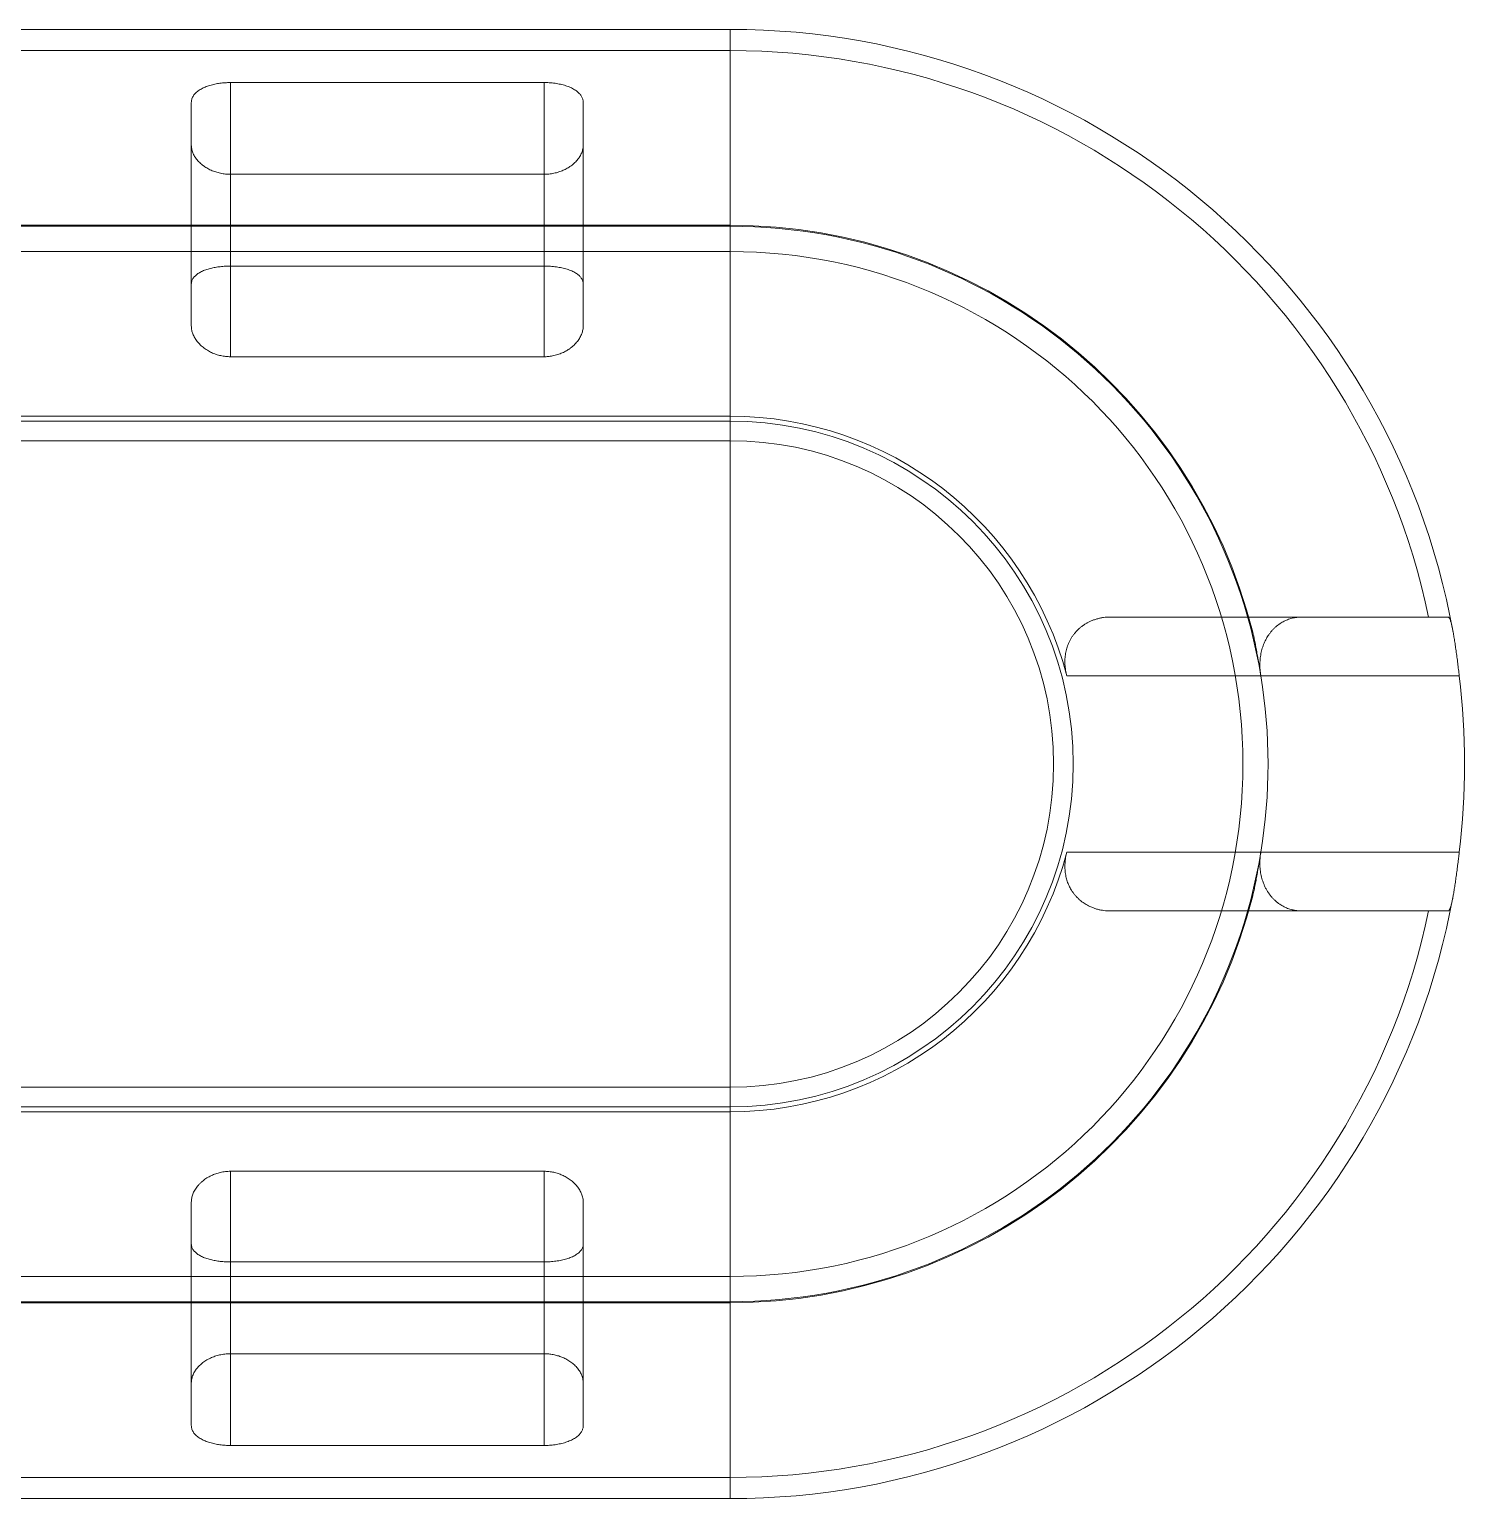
# Paper-space layout 'Presentación1' of a CAD drawing. Header units: millimetres. Extents: x 455 to 3402, y 15 to 1454.
# Drawn here: x 3241 to 3289.9, y 1404.3 to 1454.3 of the extents above; entities that cross this region are included whole.
import ezdxf

# ---------------------------------------------------------------- set-up
doc = ezdxf.new("R2010")
doc.units = ezdxf.units.MM

psp = doc.layouts.new('Presentación1')

# ---------------------------------------------------------------- linework, layer by layer
at = {"color": 7, "linetype": 'Continuous', "lineweight": 15}
for p, q in [((3264.878, 1454.274, -679.023), (3144.878, 1454.274, -679.023)), ((3264.878, 1440.941, -679.023), (3264.878, 1454.274, -679.023)), ((3264.878, 1453.553, -679.023), (3144.878, 1453.553, -679.023)), ((3264.878, 1453.553, -679.023), (3264.878, 1404.995, -679.023)), ((3247.878, 1452.464, -679.023), (3258.544, 1452.464, -679.023)), ((3247.878, 1452.464, -679.023), (3247.878, 1446.218, -679.023)), ((3258.544, 1452.464, -679.023), (3258.544, 1446.218, -679.023)), ((3246.544, 1450.337, -679.023), (3246.544, 1451.783, -679.023)), ((3246.544, 1451.783, -679.023), (3246.544, 1445.604, -679.023)), ((3259.878, 1451.783, -679.023), (3259.878, 1450.337, -679.023)), ((3259.878, 1451.783, -679.023), (3259.878, 1445.604, -679.023)), ((3246.544, 1450.337, -679.023), (3246.544, 1444.185, -679.023)), ((3259.878, 1450.337, -679.023), (3259.878, 1444.185, -679.023)), ((3258.544, 1449.343, -679.023), (3247.878, 1449.343, -679.023)), ((3247.878, 1449.343, -679.023), (3247.878, 1443.134, -679.023)), ((3258.544, 1449.343, -679.023), (3258.544, 1443.134, -679.023)), ((3264.878, 1447.607, -679.023), (3192.878, 1447.607, -679.023)), ((3264.878, 1447.574, -679.023), (3192.878, 1447.574, -679.023)), ((3264.878, 1447.574, -679.023), (3264.878, 1447.607, -679.023)), ((3264.878, 1447.607, -679.023), (3264.878, 1441.111, -679.023)), ((3264.878, 1446.714, -679.023), (3144.878, 1446.714, -679.023)), ((3264.878, 1440.941, -679.023), (3264.878, 1446.714, -679.023)), ((3247.878, 1446.218, -679.023), (3258.544, 1446.218, -679.023)), ((3246.544, 1444.185, -679.023), (3246.544, 1445.604, -679.023)), ((3259.878, 1445.604, -679.023), (3259.878, 1444.185, -679.023)), ((3258.544, 1443.134, -679.023), (3247.878, 1443.134, -679.023)), ((3264.878, 1441.111, -679.023), (3192.878, 1441.111, -679.023)), ((3264.878, 1440.941, -679.023), (3144.878, 1440.941, -679.023)), ((3264.878, 1440.274, -679.023), (3144.878, 1440.274, -679.023)), ((3264.878, 1440.274, -679.023), (3264.878, 1418.274, -679.023)), ((3282.466, 1434.274, -679.023), (3277.805, 1434.274, -679.023)), ((3277.805, 1434.274, -679.023), (3284.314, 1434.274, -679.023)), ((3282.466, 1434.274, -679.023), (3289.304, 1434.274, -679.023)), ((3284.314, 1434.274, -679.023), (3288.637, 1434.274, -679.023)), ((3276.328, 1432.274, -679.023), (3282.927, 1432.274, -679.023)), ((3282.93, 1432.274, -679.023), (3289.68, 1432.274, -679.023)), ((3276.328, 1426.274, -679.023), (3282.927, 1426.274, -679.023)), ((3282.93, 1426.274, -679.023), (3289.68, 1426.274, -679.023)), ((3277.805, 1424.274, -679.023), (3282.466, 1424.274, -679.023)), ((3277.805, 1424.274, -679.023), (3284.314, 1424.274, -679.023)), ((3282.466, 1424.274, -679.023), (3289.304, 1424.274, -679.023)), ((3288.637, 1424.274, -679.023), (3284.314, 1424.274, -679.023)), ((3264.878, 1418.274, -679.023), (3144.878, 1418.274, -679.023)), ((3264.878, 1417.607, -679.023), (3144.878, 1417.607, -679.023)), ((3264.878, 1417.607, -679.023), (3264.878, 1404.274, -679.023)), ((3264.878, 1411.834, -679.023), (3264.878, 1417.607, -679.023)), ((3264.878, 1417.437, -679.023), (3220.878, 1417.437, -679.023)), ((3264.878, 1417.437, -679.023), (3264.878, 1410.941, -679.023)), ((3258.544, 1415.413, -679.023), (3247.878, 1415.413, -679.023)), ((3247.878, 1409.205, -679.023), (3247.878, 1415.413, -679.023)), ((3258.544, 1409.205, -679.023), (3258.544, 1415.413, -679.023)), ((3246.544, 1414.363, -679.023), (3246.544, 1412.944, -679.023)), ((3246.544, 1408.21, -679.023), (3246.544, 1414.363, -679.023)), ((3259.878, 1412.944, -679.023), (3259.878, 1414.363, -679.023)), ((3259.878, 1408.21, -679.023), (3259.878, 1414.363, -679.023)), ((3246.544, 1406.765, -679.023), (3246.544, 1412.944, -679.023)), ((3259.878, 1406.765, -679.023), (3259.878, 1412.944, -679.023)), ((3247.878, 1412.33, -679.023), (3258.544, 1412.33, -679.023)), ((3247.878, 1406.084, -679.023), (3247.878, 1412.33, -679.023)), ((3258.544, 1406.084, -679.023), (3258.544, 1412.33, -679.023)), ((3264.878, 1411.834, -679.023), (3144.878, 1411.834, -679.023)), ((3264.878, 1410.974, -679.023), (3220.878, 1410.974, -679.023)), ((3264.878, 1410.941, -679.023), (3220.878, 1410.941, -679.023)), ((3264.878, 1410.941, -679.023), (3264.878, 1410.974, -679.023)), ((3258.544, 1409.205, -679.023), (3247.878, 1409.205, -679.023)), ((3246.544, 1408.21, -679.023), (3246.544, 1406.765, -679.023)), ((3259.878, 1406.765, -679.023), (3259.878, 1408.21, -679.023)), ((3247.878, 1406.084, -679.023), (3258.544, 1406.084, -679.023)), ((3264.878, 1404.995, -679.023), (3144.878, 1404.995, -679.023)), ((3144.878, 1404.274, -679.023), (3264.878, 1404.274, -679.023))]:
    psp.add_line(p, q, dxfattribs=at)
for radius, start, end in [(25, 10.3474, 90), (24.279, 11.8844, 90), (18.333, 14.1788, 90), (18.3, 9.4354, 90), (17.44, 270, 90), (11.837, 14.6815, 90), (11.667, 270, 90), (11.667, 270, 90), (11, 270, 90), (18.297, 350.5631, 9.4369), (24.983, 353.1033, 6.8967), (11.837, 270, 345.3185), (18.3, 270, 350.5646), (25, 270, 349.6529), (18.333, 270, 345.8212), (24.279, 270, 348.1156)]:
    psp.add_arc((3264.878, 1429.274, -679.023), radius, start, end, dxfattribs=at)
for points, knots in [([(3246.544, 1451.783, -679.023), (3246.545, 1451.801, -679.023), (3246.547, 1451.837, -679.023), (3246.558, 1451.89, -679.023), (3246.576, 1451.942, -679.023), (3246.602, 1451.993, -679.023), (3246.634, 1452.042, -679.023), (3246.675, 1452.09, -679.023), (3246.723, 1452.137, -679.023), (3246.778, 1452.181, -679.023), (3246.84, 1452.223, -679.023), (3246.908, 1452.262, -679.023), (3246.979, 1452.296, -679.023), (3247.054, 1452.327, -679.023), (3247.134, 1452.356, -679.023), (3247.218, 1452.381, -679.023), (3247.304, 1452.402, -679.023), (3247.389, 1452.42, -679.023), (3247.473, 1452.434, -679.023), (3247.56, 1452.446, -679.023), (3247.649, 1452.455, -679.023), (3247.731, 1452.46, -679.023), (3247.808, 1452.463, -679.023), (3247.854, 1452.464, -679.023), (3247.878, 1452.464, -679.023)], [0, 0, 0, 0, 0.050139, 0.100447, 0.150804, 0.201095, 0.251219, 0.301542, 0.352078, 0.402666, 0.453166, 0.50346, 0.549362, 0.595469, 0.641631, 0.687708, 0.733585, 0.774216, 0.81501, 0.855857, 0.896639, 0.937261, 0.968631, 1, 1, 1, 1]), ([(3258.544, 1452.464, -679.023), (3258.574, 1452.464, -679.023), (3258.633, 1452.463, -679.023), (3258.725, 1452.459, -679.023), (3258.821, 1452.451, -679.023), (3258.919, 1452.439, -679.023), (3259.015, 1452.424, -679.023), (3259.108, 1452.405, -679.023), (3259.197, 1452.383, -679.023), (3259.283, 1452.357, -679.023), (3259.365, 1452.329, -679.023), (3259.442, 1452.297, -679.023), (3259.516, 1452.261, -679.023), (3259.584, 1452.222, -679.023), (3259.646, 1452.18, -679.023), (3259.698, 1452.138, -679.023), (3259.742, 1452.096, -679.023), (3259.778, 1452.054, -679.023), (3259.809, 1452.011, -679.023), (3259.834, 1451.967, -679.023), (3259.854, 1451.922, -679.023), (3259.868, 1451.876, -679.023), (3259.876, 1451.83, -679.023), (3259.877, 1451.799, -679.023), (3259.878, 1451.783, -679.023)], [0, 0, 0, 0, 0.039668, 0.079338, 0.124959, 0.170738, 0.216523, 0.262155, 0.308744, 0.35548, 0.402229, 0.448833, 0.498675, 0.548664, 0.598669, 0.648529, 0.692404, 0.7364, 0.780445, 0.824456, 0.868345, 0.912216, 0.956126, 1, 1, 1, 1]), ([(3247.878, 1449.343, -679.023), (3247.849, 1449.344, -679.023), (3247.792, 1449.344, -679.023), (3247.707, 1449.351, -679.023), (3247.622, 1449.362, -679.023), (3247.537, 1449.378, -679.023), (3247.455, 1449.397, -679.023), (3247.374, 1449.421, -679.023), (3247.295, 1449.449, -679.023), (3247.217, 1449.481, -679.023), (3247.141, 1449.518, -679.023), (3247.069, 1449.557, -679.023), (3246.997, 1449.603, -679.023), (3246.927, 1449.653, -679.023), (3246.859, 1449.71, -679.023), (3246.798, 1449.769, -679.023), (3246.744, 1449.829, -679.023), (3246.697, 1449.89, -679.023), (3246.657, 1449.952, -679.023), (3246.623, 1450.015, -679.023), (3246.594, 1450.078, -679.023), (3246.572, 1450.142, -679.023), (3246.556, 1450.207, -679.023), (3246.546, 1450.272, -679.023), (3246.545, 1450.316, -679.023), (3246.544, 1450.337, -679.023)], [0, 0, 0, 0, 0.036433, 0.07293, 0.109368, 0.146856, 0.184458, 0.222073, 0.259581, 0.300586, 0.341696, 0.382825, 0.423854, 0.472584, 0.521436, 0.570308, 0.619064, 0.666305, 0.713665, 0.761073, 0.808449, 0.855703, 0.903789, 0.951914, 1, 1, 1, 1]), ([(3259.878, 1450.337, -679.023), (3259.877, 1450.316, -679.023), (3259.876, 1450.272, -679.023), (3259.866, 1450.207, -679.023), (3259.85, 1450.142, -679.023), (3259.827, 1450.077, -679.023), (3259.799, 1450.013, -679.023), (3259.764, 1449.949, -679.023), (3259.723, 1449.888, -679.023), (3259.676, 1449.827, -679.023), (3259.623, 1449.768, -679.023), (3259.564, 1449.711, -679.023), (3259.499, 1449.656, -679.023), (3259.433, 1449.608, -679.023), (3259.367, 1449.565, -679.023), (3259.302, 1449.528, -679.023), (3259.233, 1449.494, -679.023), (3259.161, 1449.462, -679.023), (3259.086, 1449.433, -679.023), (3259.007, 1449.408, -679.023), (3258.925, 1449.387, -679.023), (3258.84, 1449.369, -679.023), (3258.753, 1449.356, -679.023), (3258.675, 1449.348, -679.023), (3258.605, 1449.344, -679.023), (3258.565, 1449.343, -679.023), (3258.544, 1449.343, -679.023)], [0, 0, 0, 0, 0.0479619, 0.0960836, 0.1442834, 0.1924796, 0.2405925, 0.2885481, 0.3356379, 0.382934, 0.4303117, 0.4776562, 0.5248796, 0.571919, 0.6093696, 0.6469397, 0.684535, 0.7220724, 0.759493, 0.7972341, 0.835157, 0.8731254, 0.9110122, 0.9487213, 0.9743616, 1, 1, 1, 1]), ([(3246.544, 1445.604, -679.023), (3246.545, 1445.62, -679.023), (3246.546, 1445.653, -679.023), (3246.557, 1445.701, -679.023), (3246.575, 1445.748, -679.023), (3246.599, 1445.794, -679.023), (3246.631, 1445.838, -679.023), (3246.67, 1445.881, -679.023), (3246.716, 1445.923, -679.023), (3246.769, 1445.962, -679.023), (3246.829, 1445.999, -679.023), (3246.893, 1446.033, -679.023), (3246.962, 1446.064, -679.023), (3247.035, 1446.092, -679.023), (3247.112, 1446.117, -679.023), (3247.194, 1446.14, -679.023), (3247.277, 1446.159, -679.023), (3247.36, 1446.175, -679.023), (3247.444, 1446.188, -679.023), (3247.53, 1446.199, -679.023), (3247.618, 1446.208, -679.023), (3247.706, 1446.214, -679.023), (3247.792, 1446.218, -679.023), (3247.849, 1446.218, -679.023), (3247.878, 1446.218, -679.023)], [0, 0, 0, 0, 0.048858, 0.097879, 0.146948, 0.195953, 0.244797, 0.293817, 0.343038, 0.392313, 0.441505, 0.490501, 0.535709, 0.581106, 0.626559, 0.671936, 0.717125, 0.758099, 0.799232, 0.840416, 0.881541, 0.922508, 0.961254, 1, 1, 1, 1]), ([(3258.544, 1446.218, -679.023), (3258.572, 1446.218, -679.023), (3258.628, 1446.218, -679.023), (3258.717, 1446.214, -679.023), (3258.813, 1446.207, -679.023), (3258.914, 1446.197, -679.023), (3259.012, 1446.184, -679.023), (3259.107, 1446.167, -679.023), (3259.199, 1446.147, -679.023), (3259.287, 1446.124, -679.023), (3259.37, 1446.098, -679.023), (3259.449, 1446.069, -679.023), (3259.522, 1446.036, -679.023), (3259.591, 1446.001, -679.023), (3259.653, 1445.963, -679.023), (3259.705, 1445.924, -679.023), (3259.748, 1445.886, -679.023), (3259.783, 1445.848, -679.023), (3259.813, 1445.808, -679.023), (3259.837, 1445.768, -679.023), (3259.856, 1445.727, -679.023), (3259.868, 1445.686, -679.023), (3259.876, 1445.645, -679.023), (3259.877, 1445.618, -679.023), (3259.878, 1445.604, -679.023)], [0, 0, 0, 0, 0.037726, 0.07545, 0.122579, 0.16987, 0.217169, 0.264304, 0.312108, 0.360066, 0.408034, 0.455852, 0.506145, 0.556594, 0.607055, 0.657365, 0.700834, 0.744426, 0.788066, 0.831672, 0.875153, 0.916757, 0.958394, 1, 1, 1, 1]), ([(3247.878, 1443.134, -679.023), (3247.85, 1443.135, -679.023), (3247.794, 1443.136, -679.023), (3247.71, 1443.143, -679.023), (3247.627, 1443.154, -679.023), (3247.545, 1443.17, -679.023), (3247.465, 1443.19, -679.023), (3247.386, 1443.214, -679.023), (3247.308, 1443.243, -679.023), (3247.232, 1443.276, -679.023), (3247.16, 1443.313, -679.023), (3247.087, 1443.354, -679.023), (3247.015, 1443.401, -679.023), (3246.945, 1443.454, -679.023), (3246.88, 1443.509, -679.023), (3246.821, 1443.567, -679.023), (3246.768, 1443.626, -679.023), (3246.72, 1443.688, -679.023), (3246.677, 1443.75, -679.023), (3246.641, 1443.814, -679.023), (3246.61, 1443.879, -679.023), (3246.585, 1443.942, -679.023), (3246.567, 1444.004, -679.023), (3246.554, 1444.064, -679.023), (3246.546, 1444.125, -679.023), (3246.545, 1444.165, -679.023), (3246.544, 1444.185, -679.023)], [0, 0, 0, 0, 0.035227, 0.070455, 0.106287, 0.142231, 0.178188, 0.214038, 0.252355, 0.290771, 0.329204, 0.367546, 0.413062, 0.458723, 0.50446, 0.55017, 0.595728, 0.642009, 0.688399, 0.734834, 0.781239, 0.827532, 0.870622, 0.913767, 0.956911, 1, 1, 1, 1]), ([(3259.878, 1444.185, -679.023), (3259.877, 1444.163, -679.023), (3259.876, 1444.119, -679.023), (3259.866, 1444.052, -679.023), (3259.85, 1443.985, -679.023), (3259.829, 1443.919, -679.023), (3259.801, 1443.852, -679.023), (3259.767, 1443.787, -679.023), (3259.726, 1443.721, -679.023), (3259.679, 1443.657, -679.023), (3259.626, 1443.594, -679.023), (3259.567, 1443.532, -679.023), (3259.501, 1443.473, -679.023), (3259.435, 1443.421, -679.023), (3259.369, 1443.376, -679.023), (3259.305, 1443.336, -679.023), (3259.238, 1443.299, -679.023), (3259.166, 1443.265, -679.023), (3259.091, 1443.234, -679.023), (3259.01, 1443.206, -679.023), (3258.925, 1443.181, -679.023), (3258.838, 1443.162, -679.023), (3258.756, 1443.148, -679.023), (3258.68, 1443.14, -679.023), (3258.613, 1443.135, -679.023), (3258.567, 1443.135, -679.023), (3258.544, 1443.134, -679.023)], [0, 0, 0, 0, 0.047388, 0.094926, 0.142537, 0.190147, 0.237681, 0.285068, 0.332858, 0.380856, 0.428933, 0.476976, 0.524898, 0.572637, 0.609793, 0.64707, 0.684365, 0.7216, 0.758725, 0.797544, 0.836493, 0.875423, 0.914214, 0.942802, 0.971418, 1, 1, 1, 1]), ([(3277.805, 1434.274, -679.023), (3277.767, 1434.273, -679.023), (3277.69, 1434.272, -679.023), (3277.576, 1434.26, -679.023), (3277.463, 1434.24, -679.023), (3277.351, 1434.213, -679.023), (3277.241, 1434.177, -679.023), (3277.139, 1434.136, -679.023), (3277.046, 1434.09, -679.023), (3276.962, 1434.042, -679.023), (3276.879, 1433.987, -679.023), (3276.799, 1433.927, -679.023), (3276.723, 1433.859, -679.023), (3276.652, 1433.789, -679.023), (3276.588, 1433.714, -679.023), (3276.531, 1433.638, -679.023), (3276.477, 1433.556, -679.023), (3276.428, 1433.468, -679.023), (3276.387, 1433.381, -679.023), (3276.354, 1433.296, -679.023), (3276.327, 1433.213, -679.023), (3276.304, 1433.127, -679.023), (3276.286, 1433.039, -679.023), (3276.273, 1432.947, -679.023), (3276.265, 1432.854, -679.023), (3276.263, 1432.758, -679.023), (3276.266, 1432.661, -679.023), (3276.273, 1432.564, -679.023), (3276.287, 1432.467, -679.023), (3276.304, 1432.37, -679.023), (3276.32, 1432.306, -679.023), (3276.328, 1432.274, -679.023)], [0, 0, 0, 0, 0.046404, 0.092925, 0.139492, 0.186045, 0.232534, 0.278919, 0.316777, 0.354745, 0.392749, 0.43073, 0.468643, 0.506466, 0.539887, 0.573414, 0.606954, 0.640437, 0.673822, 0.700895, 0.728059, 0.755242, 0.782384, 0.809438, 0.836608, 0.863884, 0.891198, 0.918478, 0.945651, 0.972825, 1, 1, 1, 1]), ([(3282.653, 1433.765, -679.023), (3282.646, 1433.789, -679.023), (3282.634, 1433.837, -679.023), (3282.616, 1433.904, -679.023), (3282.599, 1433.966, -679.023), (3282.581, 1434.024, -679.023), (3282.565, 1434.077, -679.023), (3282.549, 1434.123, -679.023), (3282.534, 1434.163, -679.023), (3282.521, 1434.197, -679.023), (3282.508, 1434.225, -679.023), (3282.495, 1434.247, -679.023), (3282.484, 1434.263, -679.023), (3282.474, 1434.272, -679.023), (3282.468, 1434.273, -679.023), (3282.466, 1434.274, -679.023)], [0, 0, 0, 0, 0.076355, 0.152766, 0.229121, 0.307669, 0.38628, 0.464827, 0.541192, 0.617617, 0.693981, 0.772618, 0.851321, 0.929957, 1, 1, 1, 1]), ([(3282.927, 1432.274, -679.023), (3282.922, 1432.308, -679.023), (3282.911, 1432.376, -679.023), (3282.902, 1432.48, -679.023), (3282.896, 1432.583, -679.023), (3282.896, 1432.685, -679.023), (3282.9, 1432.786, -679.023), (3282.91, 1432.885, -679.023), (3282.924, 1432.982, -679.023), (3282.942, 1433.076, -679.023), (3282.965, 1433.168, -679.023), (3282.992, 1433.257, -679.023), (3283.023, 1433.343, -679.023), (3283.058, 1433.425, -679.023), (3283.096, 1433.504, -679.023), (3283.138, 1433.579, -679.023), (3283.186, 1433.656, -679.023), (3283.24, 1433.733, -679.023), (3283.303, 1433.809, -679.023), (3283.368, 1433.879, -679.023), (3283.437, 1433.943, -679.023), (3283.508, 1434.001, -679.023), (3283.58, 1434.052, -679.023), (3283.652, 1434.097, -679.023), (3283.725, 1434.137, -679.023), (3283.8, 1434.171, -679.023), (3283.876, 1434.2, -679.023), (3283.954, 1434.225, -679.023), (3284.034, 1434.245, -679.023), (3284.114, 1434.26, -679.023), (3284.188, 1434.268, -679.023), (3284.254, 1434.273, -679.023), (3284.294, 1434.274, -679.023), (3284.314, 1434.274, -679.023)], [0, 0, 0, 0, 0.029179, 0.058462, 0.087779, 0.117058, 0.146232, 0.175379, 0.204621, 0.233903, 0.263161, 0.292322, 0.321934, 0.351616, 0.381333, 0.411035, 0.440664, 0.477361, 0.514158, 0.551027, 0.587918, 0.624767, 0.661497, 0.696652, 0.731839, 0.76703, 0.802189, 0.838352, 0.874545, 0.910739, 0.946905, 0.973452, 1, 1, 1, 1]), ([(3288.637, 1434.274, -679.023), (3288.666, 1434.274, -679.023), (3288.724, 1434.274, -679.023), (3288.806, 1434.274, -679.023), (3288.882, 1434.274, -679.023), (3288.953, 1434.274, -679.023), (3289.018, 1434.274, -679.023), (3289.076, 1434.274, -679.023), (3289.127, 1434.274, -679.023), (3289.171, 1434.274, -679.023), (3289.211, 1434.274, -679.023), (3289.247, 1434.274, -679.023), (3289.279, 1434.274, -679.023), (3289.296, 1434.274, -679.023), (3289.304, 1434.274, -679.023)], [0, 0, 0, 0, 0.087976, 0.175962, 0.263938, 0.352253, 0.440578, 0.528894, 0.607289, 0.685691, 0.764086, 0.842722, 0.921364, 1, 1, 1, 1]), ([(3289.304, 1434.274, -679.023), (3289.308, 1434.273, -679.023), (3289.316, 1434.272, -679.023), (3289.328, 1434.262, -679.023), (3289.341, 1434.246, -679.023), (3289.353, 1434.224, -679.023), (3289.366, 1434.195, -679.023), (3289.379, 1434.161, -679.023), (3289.392, 1434.12, -679.023), (3289.405, 1434.074, -679.023), (3289.418, 1434.021, -679.023), (3289.432, 1433.963, -679.023), (3289.445, 1433.9, -679.023), (3289.459, 1433.832, -679.023), (3289.472, 1433.758, -679.023), (3289.486, 1433.68, -679.023), (3289.5, 1433.597, -679.023), (3289.514, 1433.51, -679.023), (3289.528, 1433.419, -679.023), (3289.542, 1433.325, -679.023), (3289.556, 1433.227, -679.023), (3289.571, 1433.126, -679.023), (3289.585, 1433.022, -679.023), (3289.599, 1432.915, -679.023), (3289.614, 1432.807, -679.023), (3289.627, 1432.699, -679.023), (3289.641, 1432.592, -679.023), (3289.654, 1432.487, -679.023), (3289.667, 1432.38, -679.023), (3289.676, 1432.309, -679.023), (3289.68, 1432.274, -679.023)], [0, 0, 0, 0, 0.035874, 0.071862, 0.107907, 0.143953, 0.179941, 0.215816, 0.251687, 0.287671, 0.323712, 0.359753, 0.395738, 0.431609, 0.467544, 0.503592, 0.539697, 0.575802, 0.611851, 0.647786, 0.683769, 0.719866, 0.756021, 0.792176, 0.828273, 0.864256, 0.898169, 0.932128, 0.966088, 1, 1, 1, 1]), ([(3282.93, 1432.274, -679.023), (3282.924, 1432.311, -679.023), (3282.911, 1432.386, -679.023), (3282.893, 1432.498, -679.023), (3282.874, 1432.611, -679.023), (3282.855, 1432.723, -679.023), (3282.836, 1432.835, -679.023), (3282.817, 1432.944, -679.023), (3282.798, 1433.05, -679.023), (3282.78, 1433.152, -679.023), (3282.761, 1433.253, -679.023), (3282.743, 1433.351, -679.023), (3282.724, 1433.447, -679.023), (3282.707, 1433.529, -679.023), (3282.692, 1433.598, -679.023), (3282.679, 1433.656, -679.023), (3282.666, 1433.711, -679.023), (3282.657, 1433.747, -679.023), (3282.653, 1433.765, -679.023)], [0, 0, 0, 0, 0.06678, 0.133613, 0.200393, 0.269114, 0.33789, 0.406609, 0.473391, 0.540223, 0.607005, 0.675728, 0.744508, 0.813231, 0.859783, 0.906335, 0.953167, 1, 1, 1, 1]), ([(3276.328, 1426.274, -679.023), (3276.321, 1426.243, -679.023), (3276.305, 1426.181, -679.023), (3276.288, 1426.087, -679.023), (3276.275, 1425.993, -679.023), (3276.266, 1425.899, -679.023), (3276.263, 1425.806, -679.023), (3276.264, 1425.714, -679.023), (3276.271, 1425.623, -679.023), (3276.282, 1425.533, -679.023), (3276.298, 1425.447, -679.023), (3276.319, 1425.363, -679.023), (3276.343, 1425.283, -679.023), (3276.371, 1425.206, -679.023), (3276.403, 1425.132, -679.023), (3276.438, 1425.062, -679.023), (3276.479, 1424.989, -679.023), (3276.528, 1424.914, -679.023), (3276.585, 1424.838, -679.023), (3276.645, 1424.767, -679.023), (3276.709, 1424.702, -679.023), (3276.775, 1424.642, -679.023), (3276.844, 1424.586, -679.023), (3276.917, 1424.535, -679.023), (3276.992, 1424.488, -679.023), (3277.07, 1424.446, -679.023), (3277.158, 1424.404, -679.023), (3277.258, 1424.364, -679.023), (3277.371, 1424.329, -679.023), (3277.481, 1424.304, -679.023), (3277.59, 1424.286, -679.023), (3277.697, 1424.276, -679.023), (3277.769, 1424.275, -679.023), (3277.805, 1424.274, -679.023)], [0, 0, 0, 0, 0.026227, 0.052546, 0.07889, 0.105195, 0.131411, 0.157662, 0.184004, 0.210384, 0.236738, 0.262999, 0.288745, 0.314553, 0.340392, 0.366218, 0.391981, 0.424932, 0.45797, 0.491075, 0.524203, 0.557298, 0.590286, 0.62467, 0.659085, 0.693505, 0.727894, 0.775028, 0.822194, 0.869333, 0.912881, 0.95645, 1, 1, 1, 1]), ([(3282.653, 1424.783, -679.023), (3282.659, 1424.809, -679.023), (3282.671, 1424.859, -679.023), (3282.69, 1424.941, -679.023), (3282.709, 1425.028, -679.023), (3282.727, 1425.12, -679.023), (3282.746, 1425.216, -679.023), (3282.765, 1425.315, -679.023), (3282.784, 1425.416, -679.023), (3282.802, 1425.519, -679.023), (3282.821, 1425.626, -679.023), (3282.839, 1425.735, -679.023), (3282.859, 1425.847, -679.023), (3282.876, 1425.949, -679.023), (3282.891, 1426.039, -679.023), (3282.904, 1426.117, -679.023), (3282.917, 1426.195, -679.023), (3282.926, 1426.248, -679.023), (3282.93, 1426.274, -679.023)], [0, 0, 0, 0, 0.066779, 0.13361, 0.200389, 0.269107, 0.337883, 0.406602, 0.473381, 0.540212, 0.606992, 0.675712, 0.744489, 0.813209, 0.859767, 0.906324, 0.953162, 1, 1, 1, 1]), ([(3284.314, 1424.274, -679.023), (3284.279, 1424.275, -679.023), (3284.208, 1424.276, -679.023), (3284.103, 1424.289, -679.023), (3284.006, 1424.309, -679.023), (3283.919, 1424.333, -679.023), (3283.84, 1424.36, -679.023), (3283.763, 1424.393, -679.023), (3283.686, 1424.432, -679.023), (3283.609, 1424.477, -679.023), (3283.532, 1424.528, -679.023), (3283.458, 1424.587, -679.023), (3283.387, 1424.651, -679.023), (3283.318, 1424.722, -679.023), (3283.254, 1424.798, -679.023), (3283.196, 1424.877, -679.023), (3283.142, 1424.961, -679.023), (3283.092, 1425.051, -679.023), (3283.047, 1425.146, -679.023), (3283.009, 1425.241, -679.023), (3282.978, 1425.335, -679.023), (3282.952, 1425.427, -679.023), (3282.931, 1425.522, -679.023), (3282.915, 1425.621, -679.023), (3282.903, 1425.723, -679.023), (3282.897, 1425.829, -679.023), (3282.896, 1425.94, -679.023), (3282.9, 1426.051, -679.023), (3282.91, 1426.163, -679.023), (3282.922, 1426.237, -679.023), (3282.927, 1426.274, -679.023)], [0, 0, 0, 0, 0.04714, 0.09431, 0.141447, 0.17771, 0.214004, 0.250295, 0.286553, 0.324588, 0.362739, 0.400931, 0.439103, 0.477206, 0.515209, 0.550578, 0.586063, 0.621567, 0.657014, 0.692351, 0.722167, 0.752084, 0.782027, 0.811926, 0.841726, 0.87329, 0.904986, 0.93673, 0.968432, 1, 1, 1, 1]), ([(3289.68, 1426.274, -679.023), (3289.676, 1426.236, -679.023), (3289.667, 1426.161, -679.023), (3289.653, 1426.048, -679.023), (3289.639, 1425.935, -679.023), (3289.624, 1425.824, -679.023), (3289.61, 1425.714, -679.023), (3289.596, 1425.607, -679.023), (3289.582, 1425.501, -679.023), (3289.567, 1425.398, -679.023), (3289.553, 1425.297, -679.023), (3289.539, 1425.2, -679.023), (3289.525, 1425.106, -679.023), (3289.511, 1425.016, -679.023), (3289.497, 1424.93, -679.023), (3289.483, 1424.848, -679.023), (3289.469, 1424.771, -679.023), (3289.455, 1424.698, -679.023), (3289.442, 1424.631, -679.023), (3289.428, 1424.569, -679.023), (3289.415, 1424.512, -679.023), (3289.401, 1424.461, -679.023), (3289.388, 1424.416, -679.023), (3289.375, 1424.377, -679.023), (3289.362, 1424.344, -679.023), (3289.35, 1424.318, -679.023), (3289.338, 1424.298, -679.023), (3289.327, 1424.284, -679.023), (3289.315, 1424.275, -679.023), (3289.308, 1424.274, -679.023), (3289.304, 1424.274, -679.023)], [0, 0, 0, 0, 0.035997, 0.072108, 0.108276, 0.144445, 0.180556, 0.216553, 0.25255, 0.28866, 0.324827, 0.360995, 0.397105, 0.433101, 0.469106, 0.505224, 0.5414, 0.577577, 0.613695, 0.649699, 0.68567, 0.721755, 0.757898, 0.794041, 0.830126, 0.866097, 0.899549, 0.933048, 0.966547, 1, 1, 1, 1]), ([(3282.466, 1424.274, -679.023), (3282.469, 1424.274, -679.023), (3282.474, 1424.276, -679.023), (3282.484, 1424.285, -679.023), (3282.495, 1424.301, -679.023), (3282.507, 1424.322, -679.023), (3282.521, 1424.351, -679.023), (3282.535, 1424.385, -679.023), (3282.549, 1424.425, -679.023), (3282.564, 1424.469, -679.023), (3282.58, 1424.52, -679.023), (3282.597, 1424.577, -679.023), (3282.615, 1424.64, -679.023), (3282.633, 1424.708, -679.023), (3282.646, 1424.758, -679.023), (3282.653, 1424.783, -679.023)], [0, 0, 0, 0, 0.075549, 0.151157, 0.226707, 0.304476, 0.382308, 0.460077, 0.535616, 0.611212, 0.686751, 0.764432, 0.842176, 0.919858, 1, 1, 1, 1]), ([(3289.304, 1424.274, -679.023), (3289.296, 1424.274, -679.023), (3289.278, 1424.274, -679.023), (3289.247, 1424.274, -679.023), (3289.214, 1424.274, -679.023), (3289.18, 1424.274, -679.023), (3289.148, 1424.274, -679.023), (3289.113, 1424.274, -679.023), (3289.071, 1424.274, -679.023), (3289.022, 1424.274, -679.023), (3288.963, 1424.274, -679.023), (3288.902, 1424.274, -679.023), (3288.839, 1424.274, -679.023), (3288.775, 1424.274, -679.023), (3288.708, 1424.274, -679.023), (3288.661, 1424.274, -679.023), (3288.637, 1424.274, -679.023)], [0, 0, 0, 0, 0.079036, 0.158079, 0.237115, 0.29651, 0.355904, 0.415068, 0.474232, 0.554262, 0.634298, 0.714327, 0.785706, 0.857083, 0.928541, 1, 1, 1, 1]), ([(3247.878, 1415.413, -679.023), (3247.849, 1415.413, -679.023), (3247.79, 1415.412, -679.023), (3247.703, 1415.404, -679.023), (3247.617, 1415.392, -679.023), (3247.534, 1415.375, -679.023), (3247.453, 1415.354, -679.023), (3247.375, 1415.329, -679.023), (3247.299, 1415.301, -679.023), (3247.224, 1415.268, -679.023), (3247.15, 1415.23, -679.023), (3247.077, 1415.188, -679.023), (3247.009, 1415.142, -679.023), (3246.945, 1415.094, -679.023), (3246.882, 1415.04, -679.023), (3246.819, 1414.979, -679.023), (3246.759, 1414.911, -679.023), (3246.706, 1414.841, -679.023), (3246.66, 1414.77, -679.023), (3246.623, 1414.699, -679.023), (3246.594, 1414.631, -679.023), (3246.572, 1414.564, -679.023), (3246.556, 1414.496, -679.023), (3246.546, 1414.429, -679.023), (3246.545, 1414.385, -679.023), (3246.544, 1414.363, -679.023)], [0, 0, 0, 0, 0.03671, 0.073556, 0.11041, 0.147134, 0.183561, 0.220089, 0.256632, 0.293082, 0.334294, 0.375636, 0.41705, 0.458441, 0.499693, 0.551794, 0.604066, 0.656416, 0.708728, 0.760863, 0.808615, 0.85648, 0.904384, 0.952248, 1, 1, 1, 1]), ([(3259.878, 1414.363, -679.023), (3259.877, 1414.386, -679.023), (3259.876, 1414.433, -679.023), (3259.865, 1414.504, -679.023), (3259.847, 1414.574, -679.023), (3259.824, 1414.641, -679.023), (3259.795, 1414.707, -679.023), (3259.76, 1414.773, -679.023), (3259.719, 1414.837, -679.023), (3259.671, 1414.901, -679.023), (3259.62, 1414.961, -679.023), (3259.564, 1415.018, -679.023), (3259.504, 1415.072, -679.023), (3259.439, 1415.123, -679.023), (3259.369, 1415.172, -679.023), (3259.299, 1415.215, -679.023), (3259.231, 1415.252, -679.023), (3259.165, 1415.283, -679.023), (3259.096, 1415.312, -679.023), (3259.024, 1415.337, -679.023), (3258.949, 1415.36, -679.023), (3258.872, 1415.379, -679.023), (3258.793, 1415.394, -679.023), (3258.712, 1415.405, -679.023), (3258.63, 1415.412, -679.023), (3258.574, 1415.413, -679.023), (3258.545, 1415.413, -679.023), (3258.544, 1415.413, -679.023)], [0, 0, 0, 0, 0.05059, 0.101226, 0.151817, 0.199003, 0.24635, 0.293769, 0.341174, 0.388488, 0.435651, 0.479173, 0.522835, 0.566522, 0.610139, 0.653621, 0.687927, 0.722346, 0.756787, 0.791173, 0.825451, 0.860008, 0.894725, 0.929489, 0.964183, 0.998719, 1, 1, 1, 1]), ([(3246.544, 1412.944, -679.023), (3246.545, 1412.928, -679.023), (3246.546, 1412.895, -679.023), (3246.557, 1412.847, -679.023), (3246.575, 1412.8, -679.023), (3246.599, 1412.754, -679.023), (3246.631, 1412.71, -679.023), (3246.67, 1412.667, -679.023), (3246.716, 1412.625, -679.023), (3246.769, 1412.586, -679.023), (3246.829, 1412.548, -679.023), (3246.893, 1412.515, -679.023), (3246.962, 1412.484, -679.023), (3247.035, 1412.456, -679.023), (3247.112, 1412.431, -679.023), (3247.194, 1412.408, -679.023), (3247.277, 1412.389, -679.023), (3247.36, 1412.373, -679.023), (3247.444, 1412.359, -679.023), (3247.53, 1412.348, -679.023), (3247.618, 1412.34, -679.023), (3247.706, 1412.334, -679.023), (3247.792, 1412.33, -679.023), (3247.849, 1412.33, -679.023), (3247.878, 1412.33, -679.023)], [0, 0, 0, 0, 0.048858, 0.097879, 0.146948, 0.195953, 0.244797, 0.293817, 0.343038, 0.392313, 0.441505, 0.490501, 0.535709, 0.581106, 0.626559, 0.671936, 0.717125, 0.758099, 0.799232, 0.840416, 0.881541, 0.922508, 0.961254, 1, 1, 1, 1]), ([(3258.544, 1412.33, -679.023), (3258.573, 1412.33, -679.023), (3258.629, 1412.33, -679.023), (3258.713, 1412.334, -679.023), (3258.803, 1412.339, -679.023), (3258.897, 1412.349, -679.023), (3258.996, 1412.362, -679.023), (3259.092, 1412.378, -679.023), (3259.184, 1412.397, -679.023), (3259.272, 1412.42, -679.023), (3259.357, 1412.446, -679.023), (3259.436, 1412.474, -679.023), (3259.51, 1412.506, -679.023), (3259.58, 1412.541, -679.023), (3259.643, 1412.579, -679.023), (3259.7, 1412.62, -679.023), (3259.746, 1412.66, -679.023), (3259.784, 1412.701, -679.023), (3259.814, 1412.741, -679.023), (3259.839, 1412.782, -679.023), (3259.857, 1412.825, -679.023), (3259.87, 1412.866, -679.023), (3259.877, 1412.906, -679.023), (3259.877, 1412.931, -679.023), (3259.878, 1412.944, -679.023)], [0, 0, 0, 0, 0.0383297, 0.0767068, 0.1150365, 0.1621454, 0.209418, 0.2566928, 0.3038123, 0.3519906, 0.400327, 0.4486711, 0.4968655, 0.5478885, 0.5990681, 0.6502597, 0.7012991, 0.7455687, 0.789962, 0.8344063, 0.8788141, 0.9230942, 0.9615472, 1, 1, 1, 1]), ([(3247.878, 1409.205, -679.023), (3247.872, 1409.205, -679.023), (3247.837, 1409.204, -679.023), (3247.771, 1409.202, -679.023), (3247.682, 1409.194, -679.023), (3247.593, 1409.181, -679.023), (3247.507, 1409.164, -679.023), (3247.424, 1409.142, -679.023), (3247.344, 1409.117, -679.023), (3247.267, 1409.088, -679.023), (3247.19, 1409.055, -679.023), (3247.114, 1409.016, -679.023), (3247.04, 1408.973, -679.023), (3246.971, 1408.927, -679.023), (3246.908, 1408.879, -679.023), (3246.851, 1408.83, -679.023), (3246.799, 1408.779, -679.023), (3246.752, 1408.728, -679.023), (3246.71, 1408.674, -679.023), (3246.67, 1408.617, -679.023), (3246.633, 1408.554, -679.023), (3246.602, 1408.487, -679.023), (3246.577, 1408.419, -679.023), (3246.559, 1408.351, -679.023), (3246.547, 1408.282, -679.023), (3246.545, 1408.235, -679.023), (3246.544, 1408.21, -679.023)], [0, 0, 0, 0, 0.006837, 0.045145, 0.083592, 0.122049, 0.160369, 0.19849, 0.23672, 0.274965, 0.313107, 0.356341, 0.399684, 0.443045, 0.486304, 0.527963, 0.569719, 0.611518, 0.653295, 0.694971, 0.745057, 0.795279, 0.845552, 0.895783, 0.945877, 1, 1, 1, 1]), ([(3259.878, 1408.21, -679.023), (3259.877, 1408.235, -679.023), (3259.875, 1408.283, -679.023), (3259.863, 1408.356, -679.023), (3259.844, 1408.426, -679.023), (3259.819, 1408.492, -679.023), (3259.788, 1408.555, -679.023), (3259.752, 1408.617, -679.023), (3259.71, 1408.678, -679.023), (3259.661, 1408.738, -679.023), (3259.608, 1408.795, -679.023), (3259.552, 1408.847, -679.023), (3259.492, 1408.897, -679.023), (3259.427, 1408.944, -679.023), (3259.357, 1408.988, -679.023), (3259.287, 1409.027, -679.023), (3259.218, 1409.061, -679.023), (3259.151, 1409.09, -679.023), (3259.08, 1409.116, -679.023), (3259.007, 1409.139, -679.023), (3258.933, 1409.159, -679.023), (3258.857, 1409.175, -679.023), (3258.781, 1409.188, -679.023), (3258.702, 1409.197, -679.023), (3258.624, 1409.203, -679.023), (3258.571, 1409.204, -679.023), (3258.544, 1409.205, -679.023)], [0, 0, 0, 0, 0.053735, 0.107525, 0.16126, 0.208257, 0.255425, 0.302665, 0.34989, 0.397018, 0.443991, 0.486689, 0.529526, 0.57239, 0.615187, 0.657849, 0.692563, 0.727393, 0.76225, 0.797051, 0.831738, 0.865306, 0.899011, 0.932758, 0.966446, 1, 1, 1, 1]), ([(3246.544, 1406.765, -679.023), (3246.545, 1406.747, -679.023), (3246.547, 1406.711, -679.023), (3246.558, 1406.658, -679.023), (3246.576, 1406.606, -679.023), (3246.602, 1406.555, -679.023), (3246.634, 1406.505, -679.023), (3246.675, 1406.457, -679.023), (3246.723, 1406.411, -679.023), (3246.778, 1406.366, -679.023), (3246.84, 1406.324, -679.023), (3246.908, 1406.286, -679.023), (3246.979, 1406.252, -679.023), (3247.054, 1406.221, -679.023), (3247.134, 1406.192, -679.023), (3247.218, 1406.167, -679.023), (3247.304, 1406.145, -679.023), (3247.389, 1406.128, -679.023), (3247.473, 1406.113, -679.023), (3247.56, 1406.102, -679.023), (3247.649, 1406.093, -679.023), (3247.731, 1406.087, -679.023), (3247.808, 1406.084, -679.023), (3247.854, 1406.084, -679.023), (3247.878, 1406.084, -679.023)], [0, 0, 0, 0, 0.050139, 0.100447, 0.150804, 0.201095, 0.251219, 0.301542, 0.352078, 0.402666, 0.453166, 0.50346, 0.549362, 0.595469, 0.641631, 0.687708, 0.733585, 0.774216, 0.81501, 0.855857, 0.896639, 0.937261, 0.968631, 1, 1, 1, 1]), ([(3258.544, 1406.084, -679.023), (3258.575, 1406.084, -679.023), (3258.637, 1406.085, -679.023), (3258.729, 1406.089, -679.023), (3258.822, 1406.097, -679.023), (3258.918, 1406.109, -679.023), (3259.013, 1406.124, -679.023), (3259.106, 1406.142, -679.023), (3259.195, 1406.164, -679.023), (3259.282, 1406.19, -679.023), (3259.364, 1406.219, -679.023), (3259.441, 1406.25, -679.023), (3259.514, 1406.286, -679.023), (3259.582, 1406.325, -679.023), (3259.645, 1406.367, -679.023), (3259.701, 1406.412, -679.023), (3259.747, 1406.457, -679.023), (3259.785, 1406.502, -679.023), (3259.815, 1406.547, -679.023), (3259.84, 1406.592, -679.023), (3259.858, 1406.639, -679.023), (3259.87, 1406.683, -679.023), (3259.877, 1406.725, -679.023), (3259.877, 1406.751, -679.023), (3259.878, 1406.765, -679.023)], [0, 0, 0, 0, 0.041451, 0.082962, 0.124413, 0.170037, 0.215812, 0.261597, 0.307231, 0.354424, 0.401763, 0.449116, 0.496325, 0.547261, 0.598346, 0.649446, 0.700401, 0.745401, 0.790527, 0.835703, 0.880842, 0.925855, 0.962927, 1, 1, 1, 1])]:
    psp.add_open_spline(points, degree=3, knots=knots, dxfattribs=at)

doc.saveas('drawing.dxf')
